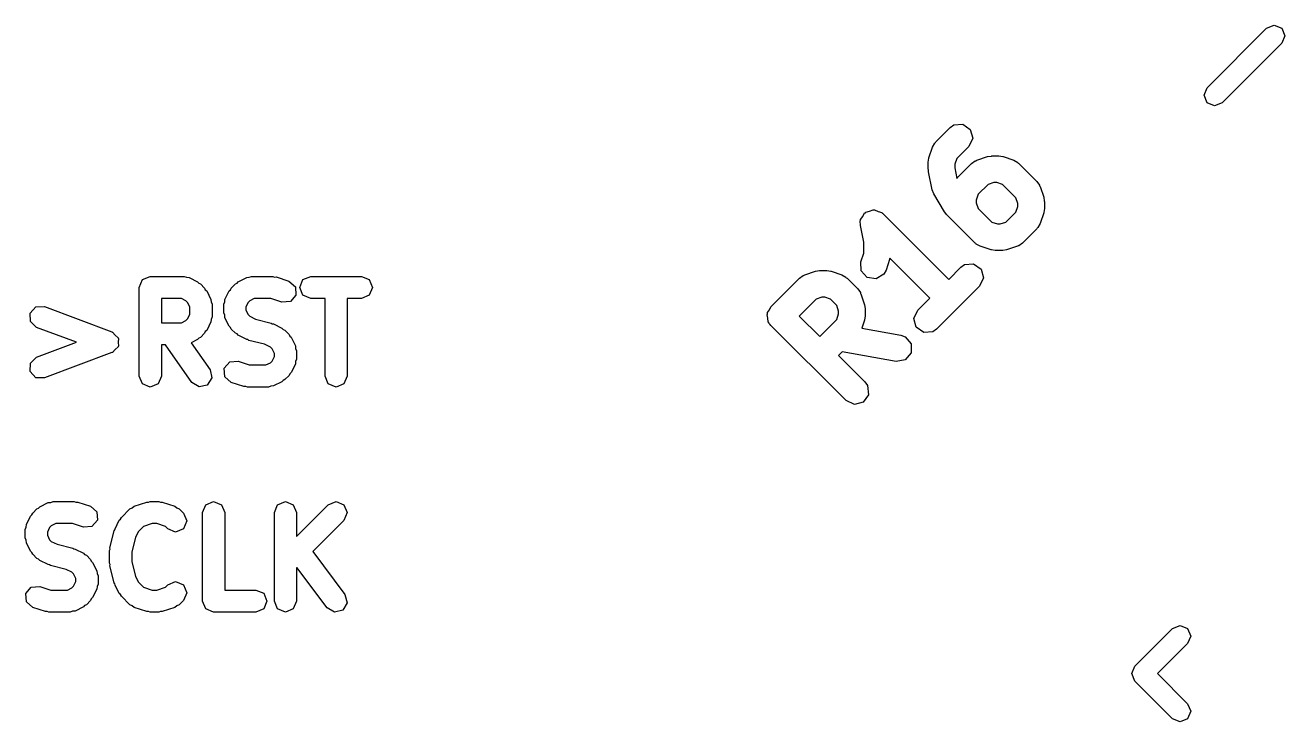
# Model space of a CAD drawing. Extents: x 83.3 to 116.7, y -117 to -83.4.
# Drawn here: x 88.6 to 95.7, y -100.27 to -96.34 of the extents above; entities that cross this region are included whole.
import ezdxf

# ---------------------------------------------------------------- set-up
doc = ezdxf.new("R2010")
doc.units = 0
doc.layers.add('BLACK', color=7, linetype='CONTINUOUS')

msp = doc.modelspace()

# ---------------------------------------------------------------- linework, layer by layer
at = {"layer": 'BLACK', "linetype": 'CONTINUOUS'}
for p, q in [((95.2593, -96.6948), (95.5948, -96.3593)), ((95.5948, -96.3593), (95.6372, -96.3417)), ((95.6372, -96.3417), (95.6797, -96.3593)), ((95.6797, -96.3593), (95.6972, -96.4017)), ((95.6797, -96.4441), (95.3441, -96.7797)), ((95.6972, -96.4017), (95.6797, -96.4441)), ((95.2417, -96.7372), (95.2593, -96.6948)), ((95.2593, -96.7797), (95.2417, -96.7372)), ((95.3017, -96.7972), (95.2593, -96.7797)), ((95.3441, -96.7797), (95.3017, -96.7972)), ((93.7288, -97.0005), (93.8096, -96.9197)), ((93.8096, -96.9197), (93.8309, -96.9047)), ((93.8309, -96.9047), (93.882, -96.9002)), ((93.882, -96.9002), (93.9241, -96.9297)), ((93.9241, -96.9297), (93.9374, -96.9792)), ((93.7107, -97.0298), (93.7231, -97.0069)), ((93.7231, -97.0069), (93.7269, -97.0045)), ((93.7269, -97.0045), (93.7288, -97.0005)), ((93.9374, -96.9792), (93.9157, -97.0257)), ((93.6905, -97.0904), (93.7107, -97.0298)), ((93.9157, -97.0257), (93.8474, -97.094)), ((93.9601, -97.1036), (94.0207, -97.0834)), ((94.0207, -97.0834), (94.0429, -97.0801)), ((94.0429, -97.0801), (94.0445, -97.0795)), ((94.0445, -97.0795), (94.0849, -97.0795)), ((94.0849, -97.0795), (94.107, -97.0834)), ((94.107, -97.0834), (94.1086, -97.0834)), ((94.1086, -97.0834), (94.1692, -97.1036)), ((93.6866, -97.1141), (93.6905, -97.092)), ((93.6866, -97.1545), (93.6866, -97.1141)), ((93.6878, -97.1578), (93.6866, -97.1545)), ((93.6905, -97.092), (93.6905, -97.0904)), ((93.8474, -97.094), (93.8366, -97.1263)), ((93.8366, -97.1263), (93.8366, -97.1471)), ((93.8366, -97.1471), (93.8484, -97.206)), ((93.85, -97.2025), (93.9308, -97.1217)), ((93.9308, -97.1217), (93.9522, -97.1067)), ((93.9522, -97.1067), (93.9566, -97.1064)), ((93.9566, -97.1064), (93.9601, -97.1036)), ((94.1692, -97.1036), (94.1921, -97.116)), ((94.1921, -97.116), (94.1945, -97.1198)), ((94.1945, -97.1198), (94.1985, -97.1217)), ((94.1985, -97.1217), (94.2995, -97.2227)), ((93.6881, -97.1692), (93.6878, -97.1578)), ((93.7083, -97.2702), (93.6881, -97.1692)), ((93.8484, -97.206), (93.85, -97.2025)), ((94.2995, -97.2227), (94.3145, -97.244)), ((93.7085, -97.2706), (93.7083, -97.2702)), ((93.7175, -97.2941), (93.7085, -97.2706)), ((93.7781, -97.3951), (93.7175, -97.2941)), ((93.9686, -97.296), (93.9578, -97.3283)), ((94.0244, -97.2403), (93.9686, -97.296)), ((94.0566, -97.2295), (94.0244, -97.2403)), ((94.0727, -97.2295), (94.0566, -97.2295)), ((94.105, -97.2403), (94.0727, -97.2295)), ((94.1809, -97.3162), (94.105, -97.2403)), ((94.3145, -97.244), (94.3149, -97.2485)), ((94.3149, -97.2485), (94.3176, -97.252)), ((94.3176, -97.252), (94.3379, -97.3126)), ((93.9578, -97.3283), (93.9578, -97.3444)), ((93.9578, -97.3444), (93.9686, -97.3766)), ((94.1917, -97.3485), (94.1809, -97.3162)), ((94.1809, -97.3968), (94.1917, -97.3646)), ((94.1917, -97.3646), (94.1917, -97.3485)), ((94.3379, -97.3126), (94.3411, -97.3348)), ((94.3411, -97.3348), (94.3417, -97.3363)), ((94.3417, -97.3363), (94.3417, -97.3768)), ((93.3053, -97.4382), (93.3178, -97.4203)), ((93.3057, -97.4424), (93.3053, -97.4382)), ((93.3178, -97.4203), (93.3283, -97.4012)), ((93.3283, -97.4012), (93.3323, -97.3997)), ((93.3323, -97.3997), (93.3347, -97.3961)), ((93.3347, -97.3961), (93.3558, -97.3905)), ((93.3558, -97.3905), (93.3761, -97.3826)), ((93.3761, -97.3826), (93.3801, -97.384)), ((93.3801, -97.384), (93.3843, -97.3828)), ((93.3843, -97.3828), (93.404, -97.392)), ((93.404, -97.392), (93.4246, -97.399)), ((93.4246, -97.399), (93.4269, -97.4027)), ((93.4269, -97.4027), (93.4308, -97.4045)), ((93.4308, -97.4045), (93.802, -97.7758)), ((93.7808, -97.3973), (93.7781, -97.3951)), ((93.7894, -97.4096), (93.7808, -97.3973)), ((93.951, -97.5712), (93.7894, -97.4096)), ((93.9686, -97.3766), (94.0446, -97.4526)), ((94.1252, -97.4526), (94.1809, -97.3968)), ((94.3379, -97.4005), (94.3176, -97.4611)), ((94.3417, -97.3768), (94.3378, -97.3988)), ((94.3378, -97.3988), (94.3379, -97.4005)), ((93.3036, -97.4462), (93.3057, -97.4424)), ((93.3042, -97.4723), (93.3036, -97.4462)), ((93.323, -97.566), (93.3042, -97.4723)), ((94.0446, -97.4526), (94.0768, -97.4634)), ((94.0768, -97.4634), (94.0929, -97.4634)), ((94.0929, -97.4634), (94.1252, -97.4526)), ((94.2995, -97.4904), (94.2187, -97.5712)), ((94.3014, -97.4863), (94.2995, -97.4904)), ((94.3052, -97.484), (94.3014, -97.4863)), ((94.3176, -97.4611), (94.3052, -97.484)), ((93.323, -97.6272), (93.323, -97.566)), ((93.9551, -97.5731), (93.951, -97.5712)), ((93.9574, -97.5769), (93.9551, -97.5731)), ((93.9803, -97.5893), (93.9574, -97.5769)), ((94.2187, -97.5712), (94.1974, -97.5861)), ((93.3066, -97.6763), (93.323, -97.6272)), ((94.041, -97.6095), (93.9803, -97.5893)), ((94.0426, -97.6095), (94.041, -97.6095)), ((94.0647, -97.6134), (94.0426, -97.6095)), ((94.1051, -97.6134), (94.0647, -97.6134)), ((94.1066, -97.6128), (94.1051, -97.6134)), ((94.1288, -97.6095), (94.1066, -97.6128)), ((94.1894, -97.5893), (94.1288, -97.6095)), ((94.1929, -97.5865), (94.1894, -97.5893)), ((94.1974, -97.5861), (94.1929, -97.5865)), ((93.308, -97.7276), (93.3066, -97.6763)), ((93.4691, -97.6631), (93.4489, -97.7237)), ((93.4701, -97.6559), (93.4691, -97.6615)), ((93.4691, -97.6615), (93.4691, -97.6631)), ((93.696, -97.8818), (93.4701, -97.6559)), ((93.802, -97.7758), (93.8702, -97.7076)), ((93.8702, -97.7076), (93.8916, -97.6926)), ((93.8916, -97.6926), (93.9427, -97.6882)), ((93.9427, -97.6882), (93.9847, -97.7176)), ((93.9847, -97.7176), (93.998, -97.7671)), ((89.2381, -97.8212), (89.2564, -97.777)), ((89.2564, -97.777), (89.3006, -97.7587)), ((89.3006, -97.7587), (89.4911, -97.7587)), ((89.4911, -97.7587), (89.5045, -97.7643)), ((89.5045, -97.7643), (89.519, -97.7653)), ((89.519, -97.7653), (89.5666, -97.7891)), ((89.5666, -97.7891), (89.5734, -97.7969)), ((89.7897, -97.7969), (89.7965, -97.7891)), ((89.7965, -97.7891), (89.8441, -97.7653)), ((89.8441, -97.7653), (89.8586, -97.7643)), ((89.8586, -97.7643), (89.872, -97.7587)), ((89.872, -97.7587), (89.9911, -97.7587)), ((89.9911, -97.7587), (90.0006, -97.7626)), ((90.0006, -97.7626), (90.0108, -97.7619)), ((90.0108, -97.7619), (90.0823, -97.7857)), ((90.0823, -97.7857), (90.1184, -97.817)), ((90.1429, -97.8212), (90.1612, -97.777)), ((90.1612, -97.777), (90.2054, -97.7587)), ((90.2054, -97.7587), (90.4911, -97.7587)), ((90.4911, -97.7587), (90.5353, -97.777)), ((90.5353, -97.777), (90.5536, -97.8212)), ((92.7995, -97.9298), (92.9611, -97.7682)), ((92.9611, -97.7682), (92.9824, -97.7532)), ((92.9824, -97.7532), (92.9869, -97.7529)), ((92.9869, -97.7529), (92.9904, -97.7501)), ((92.9904, -97.7501), (93.051, -97.7299)), ((93.051, -97.7299), (93.0732, -97.7266)), ((93.0732, -97.7266), (93.0747, -97.726)), ((93.0747, -97.726), (93.1151, -97.726)), ((93.1151, -97.726), (93.1372, -97.7299)), ((93.1372, -97.7299), (93.1388, -97.7299)), ((93.1388, -97.7299), (93.1995, -97.7501)), ((93.1995, -97.7501), (93.2224, -97.7625)), ((93.2224, -97.7625), (93.2247, -97.7663)), ((93.2247, -97.7663), (93.2288, -97.7682)), ((93.2288, -97.7682), (93.2894, -97.8288)), ((93.3421, -97.766), (93.308, -97.7276)), ((93.3928, -97.7735), (93.3421, -97.766)), ((93.4365, -97.7466), (93.3928, -97.7735)), ((93.4489, -97.7237), (93.4365, -97.7466)), ((93.998, -97.7671), (93.9763, -97.8136)), ((89.2381, -98.3212), (89.2381, -97.8212)), ((89.5734, -97.7969), (89.5829, -97.8008)), ((89.5829, -97.8008), (89.6067, -97.8246)), ((89.6067, -97.8246), (89.6106, -97.8341)), ((89.6106, -97.8341), (89.6184, -97.8409)), ((89.6184, -97.8409), (89.6422, -97.8885)), ((89.7209, -97.8885), (89.7447, -97.8409)), ((89.7447, -97.8409), (89.7525, -97.8341)), ((89.7525, -97.8341), (89.7564, -97.8246)), ((89.7564, -97.8246), (89.7802, -97.8008)), ((89.7802, -97.8008), (89.7897, -97.7969)), ((90.1218, -97.8648), (90.0905, -97.9009)), ((90.1184, -97.817), (90.1218, -97.8648)), ((90.1612, -97.8654), (90.1429, -97.8212)), ((90.2054, -97.8837), (90.1612, -97.8654)), ((90.5353, -97.8654), (90.4911, -97.8837)), ((90.5536, -97.8212), (90.5353, -97.8654)), ((93.2894, -97.8288), (93.3043, -97.8501)), ((93.3043, -97.8501), (93.3047, -97.8546)), ((93.3047, -97.8546), (93.3075, -97.8581)), ((93.3075, -97.8581), (93.3277, -97.9187)), ((93.9763, -97.8136), (93.7338, -98.0561)), ((88.623, -97.9659), (88.6557, -97.931)), ((88.6557, -97.931), (88.7035, -97.9293)), ((88.7035, -97.9293), (89.0844, -98.0722)), ((89.3631, -97.8837), (89.3631, -98.0206)), ((89.4763, -97.8837), (89.3631, -97.8837)), ((89.5017, -97.8964), (89.4763, -97.8837)), ((89.5111, -97.9058), (89.5017, -97.8964)), ((89.5238, -97.9312), (89.5111, -97.9058)), ((89.5238, -97.9731), (89.5238, -97.9312)), ((89.6422, -97.8885), (89.6432, -97.903)), ((89.6432, -97.903), (89.6488, -97.9164)), ((89.6488, -97.9164), (89.6488, -97.9879)), ((89.7143, -97.9164), (89.7199, -97.903)), ((89.7143, -97.964), (89.7143, -97.9164)), ((89.7199, -97.903), (89.7209, -97.8885)), ((89.852, -97.9058), (89.8393, -97.9312)), ((89.8393, -97.9312), (89.8393, -97.9493)), ((89.8614, -97.8964), (89.852, -97.9058)), ((89.8868, -97.8837), (89.8614, -97.8964)), ((89.9809, -97.8837), (89.8868, -97.8837)), ((90.0427, -97.9043), (89.9809, -97.8837)), ((90.0905, -97.9009), (90.0427, -97.9043)), ((90.2857, -97.8837), (90.2054, -97.8837)), ((90.2857, -98.3212), (90.2857, -97.8837)), ((90.4911, -97.8837), (90.4107, -97.8837)), ((90.4107, -97.8837), (90.4107, -98.3212)), ((92.7912, -97.9475), (92.7995, -97.9298)), ((93.0546, -97.8868), (92.9586, -97.9828)), ((93.0869, -97.876), (93.0546, -97.8868)), ((93.103, -97.876), (93.0869, -97.876)), ((93.1352, -97.8868), (93.103, -97.876)), ((93.1708, -97.9223), (93.1352, -97.8868)), ((93.1815, -97.9546), (93.1708, -97.9223)), ((93.3277, -97.9187), (93.331, -97.9409)), ((93.6278, -97.95), (93.696, -97.8818)), ((88.6246, -98.0137), (88.623, -97.9659)), ((89.5017, -98.0079), (89.5111, -97.9985)), ((89.5111, -97.9985), (89.5238, -97.9731)), ((89.6432, -98.0013), (89.6422, -98.0158)), ((89.6488, -97.9879), (89.6432, -98.0013)), ((89.7199, -97.9775), (89.7143, -97.964)), ((89.7209, -97.992), (89.7199, -97.9775)), ((89.7447, -98.0396), (89.7209, -97.992)), ((89.8393, -97.9493), (89.852, -97.9746)), ((89.852, -97.9746), (89.8614, -97.9841)), ((89.8614, -97.9841), (89.8938, -98.0003)), ((89.8938, -98.0003), (89.9824, -98.0225)), ((92.7778, -97.9763), (92.7806, -97.9702)), ((92.7828, -97.9951), (92.7778, -97.9763)), ((92.78, -97.9634), (92.7912, -97.9475)), ((92.7806, -97.9702), (92.78, -97.9634)), ((92.7845, -98.0145), (92.7828, -97.9951)), ((92.9586, -97.9828), (93.0747, -98.099)), ((93.0747, -98.099), (93.1708, -98.0029)), ((93.1708, -98.0029), (93.1815, -97.9707)), ((93.1815, -97.9707), (93.1815, -97.9546)), ((93.3277, -98.0066), (93.3125, -98.052)), ((93.3315, -97.9828), (93.3277, -98.0049)), ((93.3277, -98.0049), (93.3277, -98.0066)), ((93.331, -97.9409), (93.3315, -97.9424)), ((93.3315, -97.9424), (93.3315, -97.9828)), ((93.6061, -97.9965), (93.6278, -97.95)), ((93.6194, -98.0461), (93.6061, -97.9965)), ((88.6596, -98.0464), (88.6246, -98.0137)), ((88.8845, -98.1307), (88.6596, -98.0464)), ((89.0844, -98.0722), (89.0861, -98.0737)), ((89.0861, -98.0737), (89.0884, -98.0738)), ((89.0884, -98.0738), (89.1034, -98.0899)), ((89.3631, -98.0206), (89.4763, -98.0206)), ((89.4763, -98.0206), (89.5017, -98.0079)), ((89.6106, -98.0702), (89.6067, -98.0797)), ((89.6184, -98.0634), (89.6106, -98.0702)), ((89.6422, -98.0158), (89.6184, -98.0634)), ((89.7525, -98.0464), (89.7447, -98.0396)), ((89.7564, -98.0559), (89.7525, -98.0464)), ((89.7802, -98.0797), (89.7564, -98.0559)), ((89.9824, -98.0225), (89.9881, -98.0267)), ((89.9881, -98.0267), (89.9952, -98.0272)), ((89.9952, -98.0272), (90.0428, -98.051)), ((90.0428, -98.051), (90.0496, -98.0588)), ((90.0496, -98.0588), (90.0591, -98.0627)), ((90.0591, -98.0627), (90.0829, -98.0865)), ((92.7902, -98.0226), (92.7845, -98.0145)), ((92.791, -98.0259), (92.7902, -98.0226)), ((92.7938, -98.0278), (92.791, -98.0259)), ((92.7995, -98.0359), (92.7938, -98.0278)), ((93.2237, -98.4601), (92.7995, -98.0359)), ((93.3125, -98.052), (93.5322, -98.0908)), ((93.6614, -98.0755), (93.6194, -98.0461)), ((93.7125, -98.071), (93.6614, -98.0755)), ((93.7338, -98.0561), (93.7125, -98.071)), ((88.6596, -98.215), (88.8845, -98.1307)), ((89.1034, -98.0899), (89.1194, -98.1049)), ((89.1194, -98.1049), (89.1195, -98.1071)), ((89.1195, -98.1071), (89.121, -98.1088)), ((89.121, -98.1088), (89.1203, -98.1307)), ((89.1203, -98.1307), (89.121, -98.1527)), ((89.3871, -98.1456), (89.3631, -98.1456)), ((89.3631, -98.1456), (89.3631, -98.3212)), ((89.5351, -98.357), (89.3871, -98.1456)), ((89.5666, -98.1152), (89.5309, -98.1331)), ((89.5309, -98.1331), (89.6375, -98.2853)), ((89.5734, -98.1074), (89.5666, -98.1152)), ((89.5829, -98.1035), (89.5734, -98.1074)), ((89.6067, -98.0797), (89.5829, -98.1035)), ((89.7897, -98.0836), (89.7802, -98.0797)), ((89.7965, -98.0914), (89.7897, -98.0836)), ((89.8441, -98.1152), (89.7965, -98.0914)), ((89.8512, -98.1157), (89.8441, -98.1152)), ((89.8569, -98.1199), (89.8512, -98.1157)), ((89.9454, -98.1421), (89.8569, -98.1199)), ((89.9779, -98.1583), (89.9454, -98.1421)), ((90.0829, -98.0865), (90.0868, -98.096)), ((90.0868, -98.096), (90.0946, -98.1028)), ((90.0946, -98.1028), (90.1184, -98.1504)), ((93.5322, -98.0908), (93.5567, -98.0997)), ((93.5567, -98.0997), (93.5897, -98.139)), ((93.5897, -98.139), (93.5897, -98.1903)), ((88.6246, -98.2477), (88.6596, -98.215)), ((89.0844, -98.1892), (88.7035, -98.3321)), ((89.0861, -98.1877), (89.0844, -98.1892)), ((89.0884, -98.1876), (89.0861, -98.1877)), ((89.1034, -98.1716), (89.0884, -98.1876)), ((89.1194, -98.1566), (89.1034, -98.1716)), ((89.1195, -98.1543), (89.1194, -98.1566)), ((89.121, -98.1527), (89.1195, -98.1543)), ((89.9873, -98.1677), (89.9779, -98.1583)), ((90, -98.1931), (89.9873, -98.1677)), ((89.9873, -98.2365), (90, -98.2112)), ((90, -98.2112), (90, -98.1931)), ((90.1184, -98.1504), (90.1194, -98.1649)), ((90.1194, -98.1649), (90.125, -98.1783)), ((90.125, -98.1783), (90.125, -98.226)), ((93.2012, -98.1847), (93.1808, -98.2051)), ((93.1808, -98.2051), (93.3298, -98.3541)), ((93.5062, -98.2385), (93.2012, -98.1847)), ((93.5897, -98.1903), (93.5567, -98.2296)), ((88.623, -98.2955), (88.6246, -98.2477)), ((89.6375, -98.2853), (89.6479, -98.3321)), ((89.7175, -98.2776), (89.7488, -98.2415)), ((89.7209, -98.3253), (89.7175, -98.2776)), ((89.7488, -98.2415), (89.7965, -98.2381)), ((89.7965, -98.2381), (89.8584, -98.2587)), ((89.8584, -98.2587), (89.9525, -98.2587)), ((89.9525, -98.2587), (89.9779, -98.246)), ((89.9779, -98.246), (89.9873, -98.2365)), ((90.1184, -98.2539), (90.0946, -98.3015)), ((90.1194, -98.2394), (90.1184, -98.2539)), ((90.125, -98.226), (90.1194, -98.2394)), ((93.5567, -98.2296), (93.5062, -98.2385)), ((88.6557, -98.3305), (88.623, -98.2955)), ((88.7035, -98.3321), (88.6557, -98.3305)), ((89.2564, -98.3654), (89.2381, -98.3212)), ((89.3631, -98.3212), (89.3448, -98.3654)), ((89.5754, -98.3827), (89.5351, -98.357)), ((89.6479, -98.3321), (89.6221, -98.3724)), ((89.757, -98.3567), (89.7209, -98.3253)), ((89.8284, -98.3805), (89.757, -98.3567)), ((90.0428, -98.3533), (89.9952, -98.3771)), ((90.0496, -98.3455), (90.0428, -98.3533)), ((90.0591, -98.3416), (90.0496, -98.3455)), ((90.0829, -98.3178), (90.0591, -98.3416)), ((90.0868, -98.3083), (90.0829, -98.3178)), ((90.0946, -98.3015), (90.0868, -98.3083)), ((90.304, -98.3654), (90.2857, -98.3212)), ((90.4107, -98.3212), (90.3924, -98.3654)), ((93.3298, -98.3541), (93.3447, -98.3754)), ((89.3006, -98.3837), (89.2564, -98.3654)), ((89.3448, -98.3654), (89.3006, -98.3837)), ((89.6221, -98.3724), (89.5754, -98.3827)), ((89.8387, -98.3798), (89.8284, -98.3805)), ((89.8482, -98.3837), (89.8387, -98.3798)), ((89.9673, -98.3837), (89.8482, -98.3837)), ((89.9807, -98.3781), (89.9673, -98.3837)), ((89.9952, -98.3771), (89.9807, -98.3781)), ((90.3482, -98.3837), (90.304, -98.3654)), ((90.3924, -98.3654), (90.3482, -98.3837)), ((93.3492, -98.4265), (93.3198, -98.4685)), ((93.3447, -98.3754), (93.3492, -98.4265)), ((93.2702, -98.4818), (93.2237, -98.4601)), ((93.3198, -98.4685), (93.2702, -98.4818)), ((88.6374, -99.0946), (88.6612, -99.0708)), ((88.6612, -99.0708), (88.6707, -99.0669)), ((88.6707, -99.0669), (88.6774, -99.0591)), ((88.6774, -99.0591), (88.725, -99.0353)), ((88.725, -99.0353), (88.7395, -99.0343)), ((88.7395, -99.0343), (88.753, -99.0287)), ((88.753, -99.0287), (88.872, -99.0287)), ((88.872, -99.0287), (88.8815, -99.0326)), ((88.8815, -99.0326), (88.8918, -99.0319)), ((88.8918, -99.0319), (88.9632, -99.0557)), ((88.9632, -99.0557), (88.9994, -99.087)), ((89.1374, -99.1184), (89.185, -99.0708)), ((89.185, -99.0708), (89.1984, -99.0652)), ((89.1984, -99.0652), (89.2094, -99.0557)), ((89.2094, -99.0557), (89.2808, -99.0319)), ((89.2808, -99.0319), (89.2911, -99.0326)), ((89.2911, -99.0326), (89.3006, -99.0287)), ((89.3006, -99.0287), (89.3482, -99.0287)), ((89.3482, -99.0287), (89.3577, -99.0326)), ((89.3577, -99.0326), (89.368, -99.0319)), ((89.368, -99.0319), (89.4394, -99.0557)), ((89.4394, -99.0557), (89.4504, -99.0652)), ((89.4504, -99.0652), (89.4638, -99.0708)), ((89.4638, -99.0708), (89.4876, -99.0946)), ((89.5952, -99.0912), (89.6135, -99.047)), ((89.6135, -99.047), (89.6577, -99.0287)), ((89.6577, -99.0287), (89.7019, -99.047)), ((89.7019, -99.047), (89.7202, -99.0912)), ((90, -99.0912), (90.0183, -99.047)), ((90.0183, -99.047), (90.0625, -99.0287)), ((90.0625, -99.0287), (90.1067, -99.047)), ((90.1067, -99.047), (90.125, -99.0912)), ((90.125, -99.226), (90.304, -99.047)), ((90.304, -99.047), (90.3482, -99.0287)), ((90.3482, -99.0287), (90.3924, -99.047)), ((90.3924, -99.047), (90.4107, -99.0912)), ((88.6018, -99.1585), (88.6256, -99.1109)), ((88.6256, -99.1109), (88.6334, -99.1041)), ((88.6334, -99.1041), (88.6374, -99.0946)), ((89.0027, -99.1348), (88.9714, -99.1709)), ((88.9994, -99.087), (89.0027, -99.1348)), ((89.1018, -99.1823), (89.1256, -99.1347)), ((89.1256, -99.1347), (89.1334, -99.1279)), ((89.1334, -99.1279), (89.1374, -99.1184)), ((89.4876, -99.0946), (89.506, -99.1388)), ((89.506, -99.1388), (89.4876, -99.183)), ((89.5952, -99.5912), (89.5952, -99.0912)), ((89.7202, -99.0912), (89.7202, -99.5287)), ((90, -99.5912), (90, -99.0912)), ((90.125, -99.0912), (90.125, -99.226)), ((90.3924, -99.1354), (90.2165, -99.3113)), ((90.4107, -99.0912), (90.3924, -99.1354)), ((88.5952, -99.1864), (88.6008, -99.173)), ((88.5952, -99.234), (88.5952, -99.1864)), ((88.6008, -99.173), (88.6018, -99.1585)), ((88.7329, -99.1758), (88.7202, -99.2012)), ((88.7202, -99.2012), (88.7202, -99.2193)), ((88.7424, -99.1664), (88.7329, -99.1758)), ((88.7677, -99.1537), (88.7424, -99.1664)), ((88.8619, -99.1537), (88.7677, -99.1537)), ((88.9237, -99.1743), (88.8619, -99.1537)), ((88.9714, -99.1709), (88.9237, -99.1743)), ((89.0733, -99.2903), (89.0971, -99.1951)), ((89.0971, -99.1951), (89.1013, -99.1894)), ((89.1013, -99.1894), (89.1018, -99.1823)), ((89.2329, -99.1996), (89.2167, -99.2321)), ((89.2629, -99.1696), (89.2329, -99.1996)), ((89.3107, -99.1537), (89.2629, -99.1696)), ((89.3381, -99.1537), (89.3107, -99.1537)), ((89.3859, -99.1696), (89.3381, -99.1537)), ((89.3993, -99.183), (89.3859, -99.1696)), ((89.4435, -99.2013), (89.3993, -99.183)), ((89.4876, -99.183), (89.4435, -99.2013)), ((88.6008, -99.2475), (88.5952, -99.234)), ((88.6018, -99.262), (88.6008, -99.2475)), ((88.6256, -99.3096), (88.6018, -99.262)), ((88.7202, -99.2193), (88.7329, -99.2446)), ((88.7329, -99.2446), (88.7424, -99.2541)), ((88.7424, -99.2541), (88.7748, -99.2703)), ((88.7748, -99.2703), (88.8634, -99.2925)), ((89.2167, -99.2321), (89.1964, -99.3132)), ((88.6334, -99.3164), (88.6256, -99.3096)), ((88.6374, -99.3259), (88.6334, -99.3164)), ((88.6612, -99.3497), (88.6374, -99.3259)), ((88.6707, -99.3536), (88.6612, -99.3497)), ((88.6774, -99.3614), (88.6707, -99.3536)), ((88.8634, -99.2925), (88.8691, -99.2967)), ((88.8691, -99.2967), (88.8762, -99.2972)), ((88.8762, -99.2972), (88.9238, -99.321)), ((88.9238, -99.321), (88.9305, -99.3288)), ((88.9305, -99.3288), (88.94, -99.3327)), ((88.94, -99.3327), (88.9638, -99.3565)), ((88.9638, -99.3565), (88.9678, -99.366)), ((89.0714, -99.3055), (89.0745, -99.2982)), ((89.0714, -99.3769), (89.0714, -99.3055)), ((89.0745, -99.2982), (89.0733, -99.2903)), ((89.1964, -99.3132), (89.1964, -99.3692)), ((90.2165, -99.3113), (90.3982, -99.5537)), ((88.725, -99.3852), (88.6774, -99.3614)), ((88.7321, -99.3857), (88.725, -99.3852)), ((88.7378, -99.3899), (88.7321, -99.3857)), ((88.8264, -99.4121), (88.7378, -99.3899)), ((88.8588, -99.4283), (88.8264, -99.4121)), ((88.9678, -99.366), (88.9755, -99.3728)), ((88.9755, -99.3728), (88.9994, -99.4204)), ((88.9994, -99.4204), (89.0004, -99.4349)), ((89.0745, -99.3842), (89.0714, -99.3769)), ((89.0733, -99.3921), (89.0745, -99.3842)), ((89.0971, -99.4873), (89.0733, -99.3921)), ((89.1964, -99.3692), (89.2167, -99.4503)), ((90.1272, -99.4006), (90.125, -99.4028)), ((90.125, -99.4028), (90.125, -99.5912)), ((90.2982, -99.6287), (90.1272, -99.4006)), ((88.8683, -99.4377), (88.8588, -99.4283)), ((88.881, -99.4631), (88.8683, -99.4377)), ((88.8683, -99.5065), (88.881, -99.4812)), ((88.881, -99.4812), (88.881, -99.4631)), ((89.0004, -99.4349), (89.006, -99.4483)), ((89.006, -99.496), (89.0004, -99.5094)), ((89.006, -99.4483), (89.006, -99.496)), ((89.1013, -99.493), (89.0971, -99.4873)), ((89.1018, -99.5001), (89.1013, -99.493)), ((89.2167, -99.4503), (89.2329, -99.4827)), ((89.2329, -99.4827), (89.2629, -99.5128)), ((89.3993, -99.4994), (89.4435, -99.4811)), ((89.4435, -99.4811), (89.4876, -99.4994)), ((88.5984, -99.5476), (88.6298, -99.5115)), ((88.6018, -99.5953), (88.5984, -99.5476)), ((88.6298, -99.5115), (88.6775, -99.5081)), ((88.6775, -99.5081), (88.7393, -99.5287)), ((88.7393, -99.5287), (88.8335, -99.5287)), ((88.8335, -99.5287), (88.8588, -99.516)), ((88.8588, -99.516), (88.8683, -99.5065)), ((88.9994, -99.5239), (88.9755, -99.5715)), ((89.0004, -99.5094), (88.9994, -99.5239)), ((89.1256, -99.5477), (89.1018, -99.5001)), ((89.1334, -99.5545), (89.1256, -99.5477)), ((89.1374, -99.564), (89.1334, -99.5545)), ((89.185, -99.6116), (89.1374, -99.564)), ((89.2629, -99.5128), (89.3107, -99.5287)), ((89.3107, -99.5287), (89.3381, -99.5287)), ((89.3381, -99.5287), (89.3859, -99.5128)), ((89.3859, -99.5128), (89.3993, -99.4994)), ((89.4876, -99.4994), (89.506, -99.5436)), ((89.506, -99.5436), (89.4876, -99.5878)), ((89.7202, -99.5287), (89.8958, -99.5287)), ((89.8958, -99.5287), (89.94, -99.547)), ((89.94, -99.547), (89.9583, -99.5912)), ((90.3982, -99.5537), (90.4101, -99.6)), ((88.638, -99.6267), (88.6018, -99.5953)), ((88.7094, -99.6505), (88.638, -99.6267)), ((88.9238, -99.6233), (88.8762, -99.6471)), ((88.9305, -99.6155), (88.9238, -99.6233)), ((88.94, -99.6116), (88.9305, -99.6155)), ((88.9638, -99.5878), (88.94, -99.6116)), ((88.9678, -99.5783), (88.9638, -99.5878)), ((88.9755, -99.5715), (88.9678, -99.5783)), ((89.1984, -99.6171), (89.185, -99.6116)), ((89.2094, -99.6267), (89.1984, -99.6171)), ((89.2808, -99.6505), (89.2094, -99.6267)), ((89.4394, -99.6267), (89.368, -99.6505)), ((89.4504, -99.6171), (89.4394, -99.6267)), ((89.4638, -99.6116), (89.4504, -99.6171)), ((89.4876, -99.5878), (89.4638, -99.6116)), ((89.6135, -99.6354), (89.5952, -99.5912)), ((89.6577, -99.6537), (89.6135, -99.6354)), ((89.94, -99.6354), (89.8958, -99.6537)), ((89.9583, -99.5912), (89.94, -99.6354)), ((90.0183, -99.6354), (90, -99.5912)), ((90.0625, -99.6537), (90.0183, -99.6354)), ((90.1067, -99.6354), (90.0625, -99.6537)), ((90.125, -99.5912), (90.1067, -99.6354)), ((90.3394, -99.6531), (90.2982, -99.6287)), ((90.4101, -99.6), (90.3857, -99.6412)), ((88.7197, -99.6498), (88.7094, -99.6505)), ((88.7292, -99.6537), (88.7197, -99.6498)), ((88.8482, -99.6537), (88.7292, -99.6537)), ((88.8617, -99.6481), (88.8482, -99.6537)), ((88.8762, -99.6471), (88.8617, -99.6481)), ((89.2911, -99.6498), (89.2808, -99.6505)), ((89.3006, -99.6537), (89.2911, -99.6498)), ((89.3482, -99.6537), (89.3006, -99.6537)), ((89.3577, -99.6498), (89.3482, -99.6537)), ((89.368, -99.6505), (89.3577, -99.6498)), ((89.8958, -99.6537), (89.6577, -99.6537)), ((90.3857, -99.6412), (90.3394, -99.6531)), ((94.8523, -99.9576), (95.0644, -99.7454)), ((95.0644, -99.7454), (95.1068, -99.7279)), ((95.1068, -99.7279), (95.1492, -99.7454)), ((95.1492, -99.7454), (95.1668, -99.7879)), ((95.1492, -99.8303), (94.9795, -100)), ((95.1668, -99.7879), (95.1492, -99.8303)), ((94.8347, -100), (94.8523, -99.9576)), ((94.8523, -100.042), (94.8347, -100)), ((95.0644, -100.255), (94.8523, -100.042)), ((94.9795, -100), (95.1492, -100.17)), ((95.1492, -100.17), (95.1668, -100.212)), ((95.1068, -100.272), (95.0644, -100.255)), ((95.1492, -100.255), (95.1068, -100.272)), ((95.1668, -100.212), (95.1492, -100.255))]:
    msp.add_line(p, q, dxfattribs=at)

doc.saveas('drawing.dxf')
